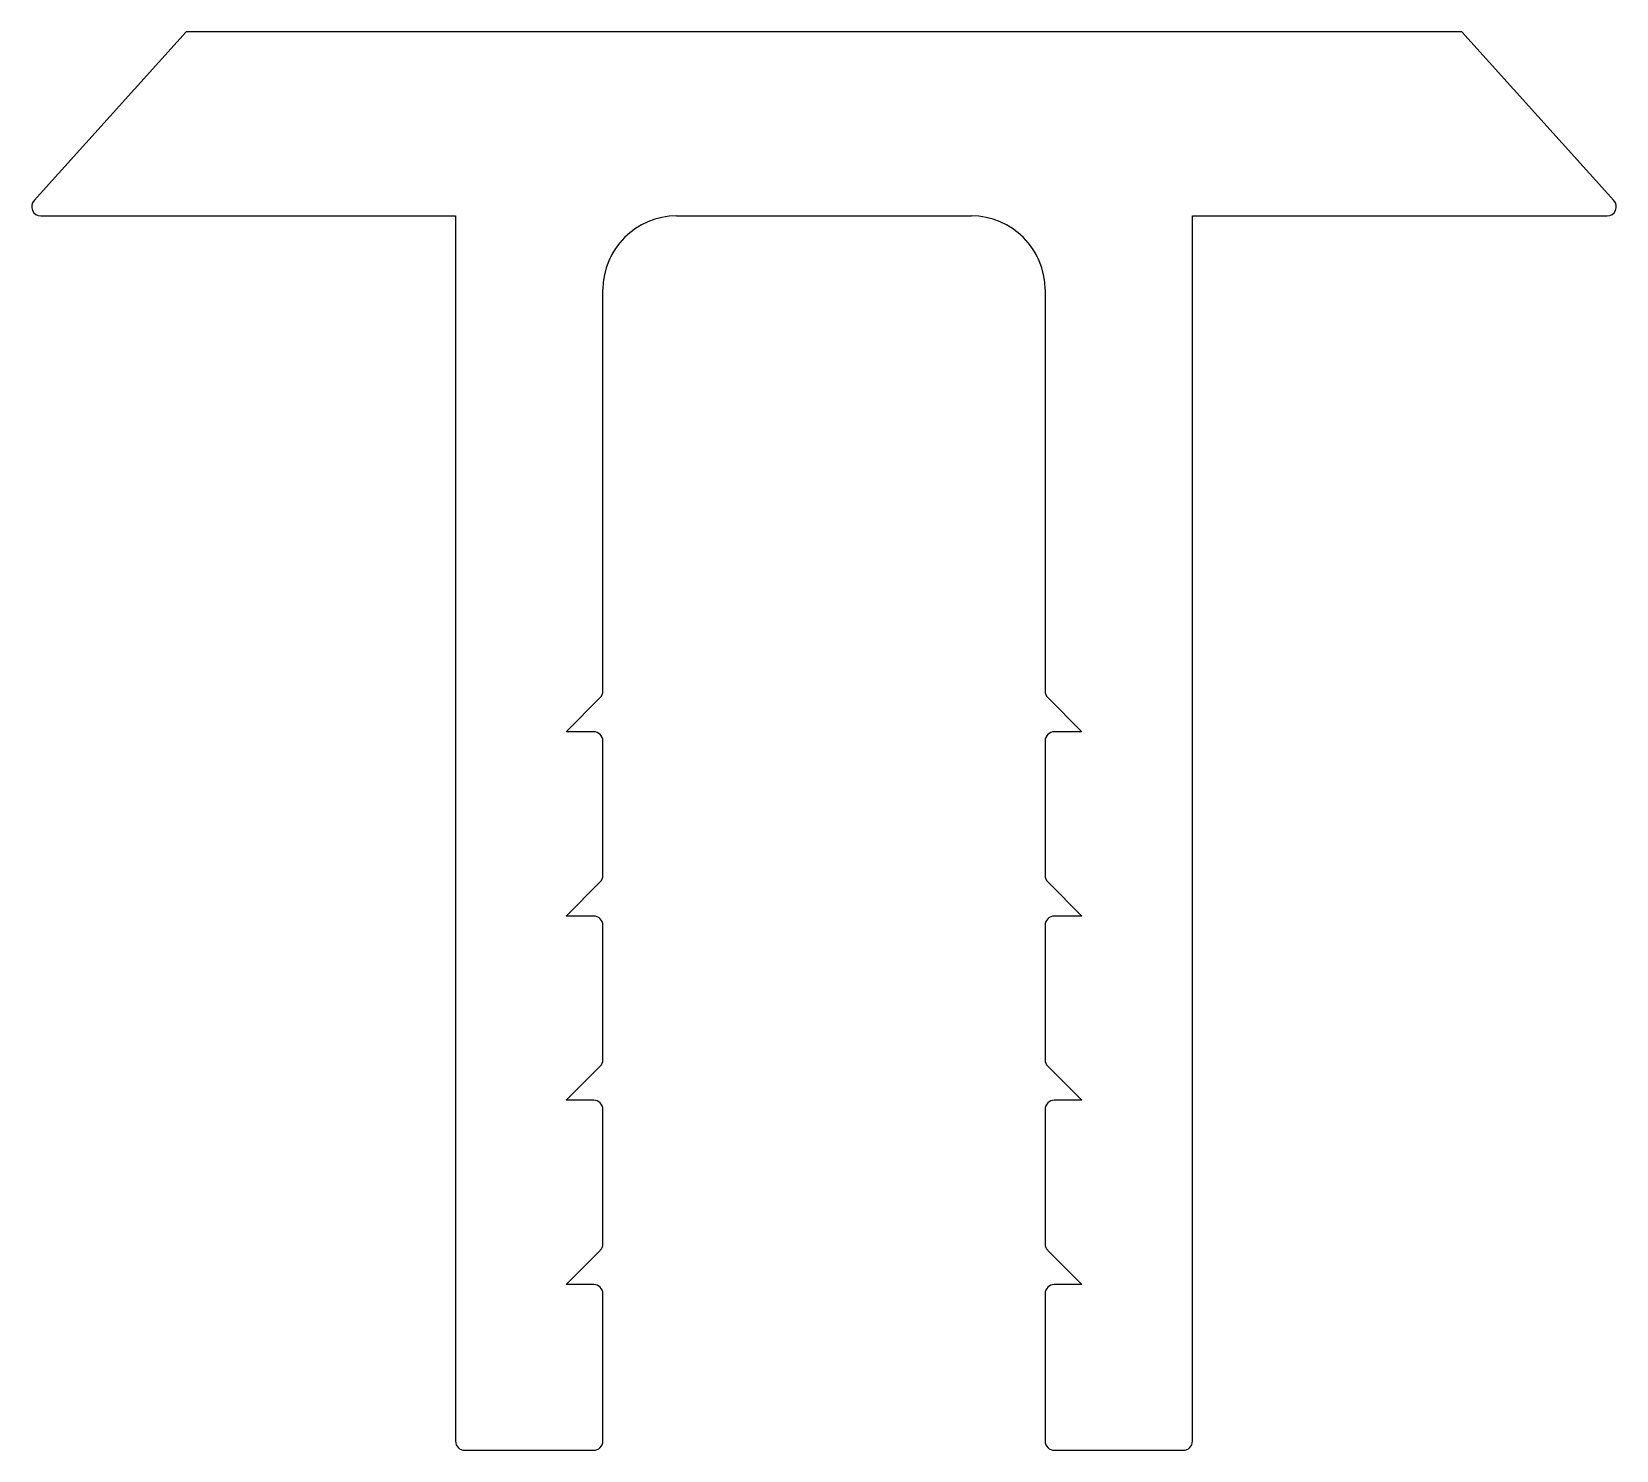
# Model space of a CAD drawing. Extents: x 1273 to 1316, y 2022.7 to 2061.2.
import ezdxf

# ---------------------------------------------------------------- set-up
doc = ezdxf.new("R2010")
doc.units = 0
doc.layers.get('0').update_dxf_attribs({"linetype": 'CONTINUOUS'})

msp = doc.modelspace()

# ---------------------------------------------------------------- linework, layer by layer
for p, q in [((1277.221, 2061.229), (1273.096, 2056.646)), ((1311.843, 2061.229), (1277.221, 2061.229)), ((1311.843, 2061.229), (1315.968, 2056.646)), ((1273.282, 2056.229), (1284.532, 2056.229)), ((1284.532, 2056.229), (1284.532, 2022.979)), ((1290.532, 2056.229), (1298.532, 2056.229)), ((1304.532, 2056.229), (1315.782, 2056.229)), ((1304.532, 2022.979), (1304.532, 2056.229)), ((1288.532, 2043.333), (1288.532, 2054.229)), ((1300.532, 2054.229), (1300.532, 2043.333)), ((1287.532, 2042.229), (1288.459, 2043.156)), ((1300.605, 2043.156), (1301.532, 2042.229)), ((1288.282, 2042.229), (1287.532, 2042.229)), ((1301.532, 2042.229), (1300.782, 2042.229)), ((1288.532, 2038.333), (1288.532, 2041.979)), ((1300.532, 2041.979), (1300.532, 2038.333)), ((1287.532, 2037.229), (1288.459, 2038.156)), ((1300.605, 2038.156), (1301.532, 2037.229)), ((1288.282, 2037.229), (1287.532, 2037.229)), ((1288.532, 2033.333), (1288.532, 2036.979)), ((1300.532, 2036.979), (1300.532, 2033.333)), ((1301.532, 2037.229), (1300.782, 2037.229)), ((1287.532, 2032.229), (1288.459, 2033.156)), ((1300.605, 2033.156), (1301.532, 2032.229)), ((1288.282, 2032.229), (1287.532, 2032.229)), ((1301.532, 2032.229), (1300.782, 2032.229)), ((1288.532, 2028.333), (1288.532, 2031.979)), ((1300.532, 2031.979), (1300.532, 2028.333)), ((1287.532, 2027.229), (1288.459, 2028.156)), ((1300.605, 2028.156), (1301.532, 2027.229)), ((1288.282, 2027.229), (1287.532, 2027.229)), ((1301.532, 2027.229), (1300.782, 2027.229)), ((1288.532, 2022.979), (1288.532, 2026.979)), ((1300.532, 2026.979), (1300.532, 2022.979)), ((1284.782, 2022.729), (1288.282, 2022.729)), ((1300.782, 2022.729), (1304.282, 2022.729))]:
    msp.add_line(p, q)
for centre, radius, start, end in [((1273.282, 2056.479), 0.25, 138.0128, 270), ((1315.782, 2056.479), 0.25, 270, 41.9872), ((1290.532, 2054.229), 2, 90, 180), ((1298.532, 2054.229), 2, 0, 90), ((1288.282, 2043.333), 0.25, 315, 360), ((1300.782, 2043.333), 0.25, 180, 225), ((1288.282, 2041.979), 0.25, 0, 90), ((1300.782, 2041.979), 0.25, 90, 180), ((1288.282, 2038.333), 0.25, 315, 360), ((1300.782, 2038.333), 0.25, 180, 225), ((1288.282, 2036.979), 0.25, 0, 90), ((1300.782, 2036.979), 0.25, 90, 180), ((1288.282, 2033.333), 0.25, 315, 360), ((1300.782, 2033.333), 0.25, 180, 225), ((1288.282, 2031.979), 0.25, 0, 90), ((1300.782, 2031.979), 0.25, 90, 180), ((1288.282, 2028.333), 0.25, 315, 360), ((1300.782, 2028.333), 0.25, 180, 225), ((1288.282, 2026.979), 0.25, 0, 90), ((1300.782, 2026.979), 0.25, 90, 180), ((1284.782, 2022.979), 0.25, 180, 270), ((1288.282, 2022.979), 0.25, 270, 0), ((1300.782, 2022.979), 0.25, 180, 270), ((1304.282, 2022.979), 0.25, 270, 0)]:
    msp.add_arc(centre, radius, start, end)

doc.saveas('drawing.dxf')
